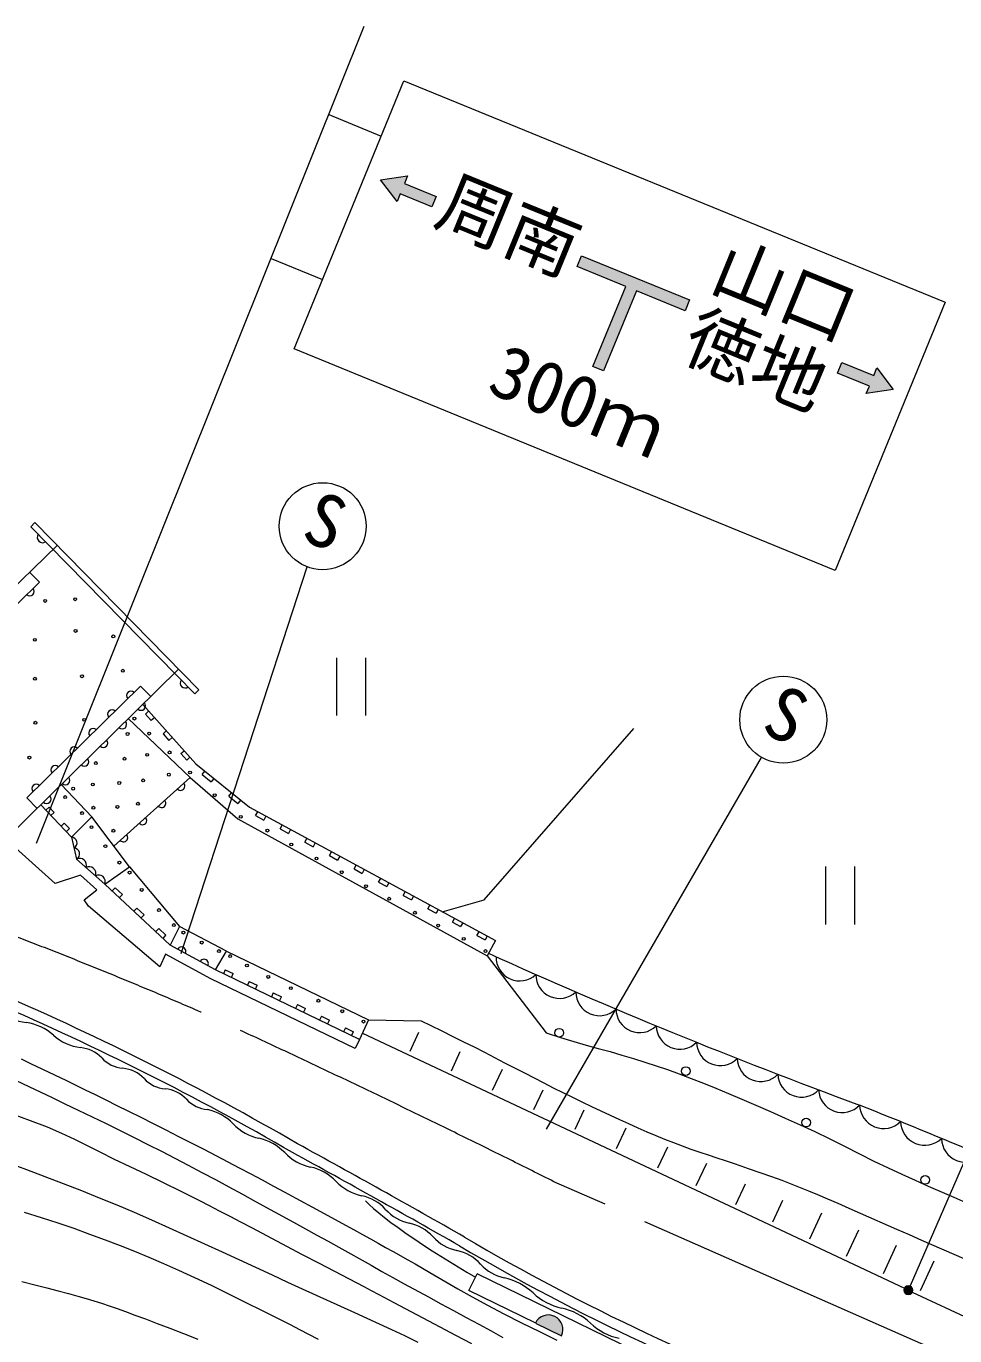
# Model space of a CAD drawing. Units: millimetres, scale not verified. Extents: x 40000 to 680000, y 20000 to 380000.
# Drawn here: x 363564 to 395595, y 293948 to 339125 of the extents above; entities that cross this region are included whole.
import ezdxf
from ezdxf.enums import TextEntityAlignment as Align

# ---------------------------------------------------------------- set-up
doc = ezdxf.new("R2010")
doc.units = ezdxf.units.MM
doc.header["$LTSCALE"] = 1000
doc.linetypes.add('CHAIN', pattern=[18.5, 12, -1.5, 3.5, -1.5])
for name, color, linetype, lineweight in [('M-BGD', 7, 'Continuous', 13), ('M-BGD-EXST', 7, 'Continuous', 13), ('M-BMK', 2, 'CHAIN', 13), ('M-STR-STRC', 7, 'Continuous', 13)]:
    doc.layers.add(name, color=color, linetype=linetype, lineweight=lineweight)
doc.styles.add('ＭＳ ゴシック', font='')
doc.styles.get('ＭＳ ゴシック').set_extended_font_data('MS Gothic')

msp = doc.modelspace()

# ---------------------------------------------------------------- hatches: boundary and pattern name
at = {"layer": 'M-BGD'}
for points in [[(394142, 295522, 0.41421), (393992, 295672, 0.41421), (393842, 295522, 1)], [(382026, 293950, 0.41421), (381796, 294619, 0.41421), (381127, 294389)]]:
    msp.add_hatch(color=256, dxfattribs=at).paths.add_polyline_path(points)
at = {"layer": 'M-STR-STRC'}
for points in [[(375789, 333827), (376717, 333960), (376612, 333703), (377706, 333255), (377556, 332890), (376462, 333338), (376357, 333081)], [(382717, 331207), (386443, 329681), (386291, 329311), (384614, 329998), (383482, 327234), (383112, 327385), (384243, 330150), (382565, 330836)], [(393471, 326588), (392543, 326455), (392648, 326712), (391554, 327160), (391703, 327525), (392798, 327077), (392903, 327334)]]:
    msp.add_hatch(color=256, dxfattribs=at).paths.add_polyline_path(points)

# ---------------------------------------------------------------- linework, layer by layer
at = {"layer": 'M-BGD'}
for p, q in [((363865, 321999), (363722, 321859)), ((369380, 316094), (363722, 321859)), ((369523, 316234), (363865, 321999)), ((364635, 321214), (358789, 315532)), ((360084, 316078), (364020, 319943)), ((363684, 320289), (364020, 319943)), ((368822, 316947), (362861, 311075)), ((367504, 316356), (363586, 312505)), ((367858, 315997), (367504, 316356)), ((369523, 316234), (369380, 316094)), ((369418, 313677), (367582, 315726)), ((367675, 315398), (367786, 315498)), ((367675, 315398), (367879, 315170)), ((369216, 313207), (367087, 315238)), ((367990, 315271), (367879, 315170)), ((368287, 314715), (368398, 314815)), ((368287, 314715), (368490, 314488)), ((368602, 314588), (368490, 314488)), ((368898, 314032), (369010, 314132)), ((368898, 314032), (369102, 313805)), ((369214, 313905), (369102, 313805)), ((369418, 313677), (371268, 312179)), ((369216, 313207), (366589, 310841)), ((369216, 313207), (370860, 311783)), ((369632, 313311), (369726, 313428)), ((369632, 313311), (369940, 313061)), ((370035, 313178), (369940, 313061)), ((365827, 311856), (364775, 312961)), ((370557, 312562), (370651, 312679)), ((363944, 312142), (363586, 312505)), ((364067, 312263), (365122, 311155)), ((364243, 312079), (364352, 312182)), ((364528, 311997), (364352, 312182)), ((370557, 312562), (370865, 312312)), ((370960, 312429), (370865, 312312)), ((371268, 312179), (379751, 307581)), ((364528, 311997), (364419, 311894)), ((365122, 311155), (365827, 311856)), ((367130, 310121), (365827, 311856)), ((370860, 311783), (379462, 307055)), ((371479, 311894), (371551, 312026)), ((371479, 311894), (371762, 311741)), ((371833, 311873), (371762, 311741)), ((364771, 311524), (364879, 311628)), ((365055, 311443), (364879, 311628)), ((365055, 311443), (364947, 311339)), ((372327, 311434), (372399, 311566)), ((372327, 311434), (372610, 311281)), ((372682, 311413), (372610, 311281)), ((364561, 309548), (362861, 311075)), ((365122, 311155), (365303, 310391)), ((373176, 310974), (373247, 311106)), ((373176, 310974), (373459, 310821)), ((373530, 310953), (373459, 310821)), ((365303, 310391), (366277, 309531)), ((374024, 310515), (374096, 310646)), ((374024, 310515), (374307, 310361)), ((374378, 310493), (374307, 310361)), ((366277, 309531), (367130, 310121)), ((367130, 310121), (368855, 308062)), ((374872, 310055), (374944, 310187)), ((374872, 310055), (375155, 309901)), ((375227, 310033), (375155, 309901)), ((365436, 309843), (364561, 309548)), ((366004, 309335), (365436, 309843)), ((368535, 307425), (366277, 309531)), ((375721, 309595), (375792, 309727)), ((375721, 309595), (376004, 309442)), ((376075, 309573), (376004, 309442)), ((365568, 308987), (366004, 309335)), ((366630, 309407), (366528, 309297)), ((366630, 309407), (366881, 309173)), ((366779, 309063), (366881, 309173)), ((376569, 309135), (376641, 309267)), ((376569, 309135), (376852, 308982)), ((376923, 309114), (376852, 308982)), ((365716, 308769), (365568, 308987)), ((368169, 306673), (365716, 308769)), ((367383, 308705), (367280, 308595)), ((367383, 308705), (367634, 308471)), ((377418, 308675), (377489, 308807)), ((377418, 308675), (377700, 308522)), ((377772, 308654), (377700, 308522)), ((367531, 308361), (367634, 308471)), ((378266, 308215), (378337, 308347)), ((378266, 308215), (378549, 308062)), ((378620, 308194), (378549, 308062)), ((368135, 308003), (368033, 307893)), ((368135, 308003), (368386, 307769)), ((368284, 307659), (368386, 307769)), ((368855, 308062), (368535, 307425)), ((370471, 307212), (368855, 308062)), ((379114, 307755), (379186, 307887)), ((379114, 307755), (379397, 307602)), ((379468, 307734), (379397, 307602)), ((370089, 306574), (368535, 307425)), ((370089, 306574), (370471, 307212)), ((370471, 307212), (375369, 304843)), ((379751, 307581), (379462, 307055)), ((368366, 307118), (368169, 306673)), ((379462, 307055), (381499, 304396)), ((375063, 304169), (370089, 306574)), ((370431, 306575), (370365, 306440)), ((370431, 306575), (370707, 306442)), ((370642, 306307), (370707, 306442)), ((371260, 306174), (371194, 306039)), ((371260, 306174), (371536, 306041)), ((371471, 305906), (371536, 306041)), ((372088, 305774), (372023, 305639)), ((372088, 305774), (372365, 305640)), ((372300, 305505), (372365, 305640)), ((372917, 305373), (372852, 305238)), ((372917, 305373), (373194, 305239)), ((373128, 305104), (373194, 305239)), ((373746, 304972), (373681, 304837)), ((373746, 304972), (374023, 304838)), ((373957, 304703), (374023, 304838)), ((374575, 304571), (374510, 304436)), ((374575, 304571), (374852, 304437)), ((375369, 304843), (375063, 304169)), ((375369, 304843), (377188, 304819)), ((374786, 304302), (374852, 304437)), ((375063, 304169), (374910, 303854)), ((375164, 304393), (393856, 295586)), ((376806, 303765), (377113, 304418)), ((378230, 303094), (378539, 303750)), ((379654, 302423), (379994, 303145)), ((381078, 301752), (381397, 302429)), ((382502, 301081), (382814, 301743)), ((383926, 300410), (384264, 301126)), ((385350, 299739), (385692, 300465)), ((387025, 299896), (386660, 299121)), ((388047, 298475), (388378, 299187)), ((389319, 297882), (389667, 298628)), ((390591, 297289), (391013, 298195)), ((391863, 296696), (392286, 297602)), ((393135, 296103), (393586, 297070)), ((394407, 295510), (394885, 296534)), ((378838, 295506), (379124, 296091)), ((387339, 292080), (379124, 296091)), ((381119, 294393), (378838, 295506)), ((394128, 295458), (396246, 294460))]:
    msp.add_line(p, q, dxfattribs=at)
for points in [[(377918, 308575), (379362, 308987), (384518, 314898)], [(374910, 303854), (369929, 306263), (368366, 307118)], [(377188, 304819), (377526, 304652), (377905, 304464), (378279, 304278), (378649, 304094), (379012, 303911), (379369, 303729), (379721, 303549), (380067, 303369), (380747, 303016), (381082, 302842), (381415, 302672), (381745, 302504), (382074, 302339), (382403, 302179), (382731, 302020), (383058, 301864), (383382, 301710), (383705, 301559), (384025, 301411), (384343, 301267), (384658, 301126), (384970, 300990), (385279, 300859), (385584, 300734), (385888, 300614), (386192, 300500), (386495, 300392), (386796, 300287), (387093, 300187), (387384, 300090), (387669, 299996), (387945, 299904), (388211, 299814), (388465, 299724), (388904, 299569), (389270, 299441), (389625, 299313), (390031, 299158), (390551, 298948), (390864, 298817), (391201, 298673), (391560, 298518), (391938, 298353), (392332, 298179), (393584, 297628), (394015, 297439), (394449, 297250), (397711, 295835)], [(381499, 304396), (381996, 304236), (382454, 304096), (382885, 303975), (383298, 303862), (383703, 303751), (384109, 303632), (384511, 303509), (384904, 303387), (385293, 303262), (385687, 303130), (386093, 302985), (386507, 302829), (386925, 302664), (387352, 302490), (387792, 302306), (388249, 302112), (388730, 301906), (389232, 301687), (389745, 301460), (390261, 301227), (390772, 300991), (391281, 300745), (391793, 300488), (392304, 300229), (392807, 299977), (393295, 299740), (393767, 299520), (394228, 299312), (394679, 299113), (395559, 298727), (396389, 298359)], [(363391, 303500), (363711, 303347), (364952, 302752), (365271, 302598), (365601, 302437), (365946, 302268), (366308, 302089), (366692, 301898), (367096, 301696), (367515, 301486), (367945, 301270), (368382, 301049), (368821, 300826), (369258, 300603), (369690, 300382), (370111, 300164), (370518, 299953), (370916, 299744), (371313, 299534), (371709, 299323), (372100, 299113), (372485, 298905), (372863, 298700), (373590, 298305), (374581, 297764), (374879, 297600), (375164, 297443), (375438, 297291), (375703, 297144), (375962, 296999), (376217, 296857), (376725, 296571), (376983, 296426), (377489, 296137), (378456, 295572), (378950, 295290), (379474, 295003), (380045, 294705), (380653, 294399), (381271, 294094), (381868, 293800)], [(362975, 302869), (363658, 302547), (364461, 302165), (364901, 301954), (365361, 301733), (365835, 301504), (366318, 301269), (366804, 301031), (367288, 300791), (367765, 300551), (368229, 300315), (368689, 300078), (369154, 299834), (369622, 299587), (370090, 299336), (370557, 299085), (371020, 298834), (371477, 298585), (372790, 297868), (373200, 297643), (373595, 297425), (373978, 297211), (374353, 297001), (375459, 296381), (375832, 296172), (376214, 295960), (376606, 295744), (377436, 295290), (377868, 295054), (378304, 294816), (378742, 294578), (379175, 294344), (379599, 294115), (380010, 293895)], [(363083, 301600), (363707, 301375), (364283, 301154), (364786, 300941), (365235, 300730), (365664, 300515), (366107, 300290), (366597, 300047), (367135, 299788), (367698, 299519), (368287, 299235), (368899, 298935), (369537, 298616), (369871, 298446), (370222, 298264), (370586, 298075), (370957, 297880), (371331, 297683), (373087, 296755), (373673, 296449), (375211, 295645), (375465, 295512), (375725, 295375), (376250, 295096), (377828, 294253), (378370, 293966), (378922, 293678)], [(362958, 299910), (363574, 299682), (364202, 299445), (364836, 299203), (365467, 298958), (366087, 298711), (366689, 298465), (367284, 298213), (367889, 297950), (368499, 297678), (369111, 297401), (369720, 297123), (370321, 296845), (372043, 296046), (372575, 295802), (373079, 295573), (374887, 294755), (375313, 294561), (375739, 294364), (376170, 294163), (376612, 293953), (377071, 293732)], [(363497, 298209), (364083, 298033), (364653, 297848), (365209, 297656), (365753, 297459), (366289, 297260), (366806, 297063), (367303, 296866), (367795, 296663), (368296, 296448), (368822, 296214), (369374, 295961), (369941, 295691), (370522, 295407), (371117, 295114), (371723, 294813), (372031, 294658), (372345, 294499), (372664, 294335), (372986, 294170), (373637, 293834)], [(375273, 298605), (375397, 298479), (375549, 298340), (375726, 298190), (375926, 298030), (376146, 297861), (376394, 297679), (376672, 297482), (376968, 297278), (377271, 297075), (377569, 296880), (377864, 296692), (378164, 296506), (378466, 296323), (378767, 296146), (379067, 295975)], [(363416, 295816), (363859, 295707), (364279, 295601), (364670, 295500), (365023, 295405), (365340, 295318), (365628, 295235), (365899, 295153), (366162, 295069), (366425, 294981), (366699, 294886), (366993, 294781), (367316, 294663), (367678, 294529), (368083, 294378), (368524, 294210), (368992, 294028), (369480, 293837)]]:
    msp.add_lwpolyline(points, dxfattribs=at)
for points in [[(394142, 295522, 0.41421), (393992, 295672, 0.41421), (393842, 295522, 1)], [(382026, 293950, 0.41421), (381796, 294619, 0.41421), (381127, 294389)]]:
    msp.add_lwpolyline(points, format="xyb", close=True, dxfattribs=at)
for centre, radius in [((365253, 319355), 50), ((364218, 319299), 50), ((365269, 318263), 50), ((366570, 318075), 50), ((363862, 317955), 50), ((365490, 316701), 50), ((366898, 316889), 50), ((363865, 316614), 50), ((363882, 315096), 50), ((365564, 315198), 50), ((367296, 315238), 50), ((367061, 314709), 50), ((367806, 314723), 50), ((367737, 313988), 50), ((368512, 314074), 50), ((363676, 313893), 50), ((365968, 313706), 50), ((366956, 313855), 50), ((367600, 313106), 50), ((368484, 313305), 50), ((369218, 313379), 50), ((365184, 312822), 50), ((365862, 312967), 50), ((366776, 313018), 50), ((370069, 312594), 50), ((364908, 312531), 50), ((365884, 312166), 50), ((366712, 312191), 50), ((367418, 312304), 50), ((365491, 311980), 50), ((370965, 311851), 50), ((365818, 311496), 50), ((366571, 311372), 50), ((371884, 311376), 50), ((366295, 310839), 50), ((372707, 310897), 50), ((373577, 310415), 50), ((366781, 310273), 50), ((367131, 309927), 50), ((374447, 309938), 50), ((375287, 309455), 50), ((367551, 309328), 50), ((376085, 309024), 50), ((368145, 308634), 50), ((376973, 308543), 50), ((368658, 308116), 50), ((377774, 308098), 50), ((368986, 307856), 50), ((378655, 307643), 50), ((369620, 307513), 50), ((370212, 307220), 50), ((379408, 307221), 50), ((370600, 307048), 50), ((371179, 306722), 50), ((371914, 306328), 50), ((372692, 305941), 50), ((373643, 305506), 50), ((374468, 305145), 50), ((375199, 304787), 50), ((381952, 304404), 150), ((386320, 303081), 150), ((390471, 301303), 150), ((394570, 299324), 150)]:
    msp.add_circle(centre, radius, dxfattribs=at)
for centre, radius, start, end in [((364133, 321492), 187, 145.8371, 303.0952), ((363690, 319623), 153, 225.6947, 43.2471), ((369043, 316463), 168, 140.4714, 308.4609), ((367179, 316033), 153, 45.4943, 223.5138), ((366526, 315392), 153, 45.4943, 223.5138), ((367530, 315678), 153, 225.5587, 43.5783), ((365873, 314750), 153, 45.4943, 223.5138), ((366877, 315035), 153, 225.5587, 43.5783), ((366225, 314393), 153, 225.5587, 43.5783), ((365220, 314108), 153, 45.4943, 223.5138), ((364567, 313466), 153, 45.4943, 223.5138), ((365573, 313750), 153, 225.5587, 43.5783), ((364920, 313107), 153, 225.5587, 43.5783), ((363914, 312824), 153, 45.4943, 223.5138), ((368890, 312909), 147, 220.9785, 43.036), ((364268, 312465), 153, 225.5587, 43.5783), ((368233, 312318), 147, 220.9785, 43.036), ((367576, 311726), 147, 220.9785, 43.036), ((365116, 310951), 203, 298.528, 88.1596), ((366919, 311135), 147, 220.9785, 43.036), ((365206, 310570), 203, 298.528, 88.1596), ((365412, 310187), 231, 339.1157, 117.9944), ((365737, 309900), 231, 339.1157, 117.9944), ((366061, 309614), 231, 339.1157, 117.9944), ((368924, 307214), 148, 330.4087, 152.1936), ((369702, 306789), 148, 330.4087, 152.1936), ((457333, 479156), 188798, 245.65713, 249.85423), ((380585, 307006), 815, 178.6105, 313.3333), ((381960, 306400), 815, 179.0673, 313.79), ((323816, 215814), 97608, 59.91148, 66.64693), ((323816, 215814), 97958, 59.91401, 66.64308), ((383340, 305805), 815, 179.524, 314.2468), ((363824, 306537), 1805, 228.6724, 261.8192), ((384724, 305220), 815, 179.9808, 314.7035), ((363310, 302964), 1805, 48.6724, 81.8192), ((386113, 304647), 815, 180.4375, 315.1602), ((365694, 305675), 1805, 228.6724, 261.8192), ((387506, 304085), 815, 180.8943, 315.617), ((365337, 302755), 1138, 43.1089, 84.951), ((366999, 304310), 1138, 223.1089, 264.951), ((366798, 302043), 1138, 43.1089, 84.951), ((388904, 303534), 815, 181.351, 316.0737), ((368459, 303598), 1138, 223.1089, 264.951), ((390306, 302994), 815, 181.8077, 316.5305), ((368259, 301332), 1138, 43.1089, 84.951), ((391713, 302465), 815, 182.2645, 316.9872), ((369920, 302887), 1138, 223.1089, 264.951), ((393142, 301933), 834, 181.6547, 314.2639), ((295857, 61635), 258910, 66.10018, 68.12835), ((369442, 300037), 1758, 43.9862, 77.5798), ((394558, 301355), 834, 181.3167, 313.9259), ((371972, 302478), 1758, 223.9862, 257.5798), ((371215, 299045), 1758, 43.9862, 77.5798), ((201458, -13000), 357391, 60.27159, 61.32996), ((395971, 300768), 834, 180.9787, 313.5879), ((373745, 301487), 1758, 223.9862, 257.5798), ((201458, -13000), 357041, 60.27196, 61.33065), ((372989, 298053), 1758, 43.9862, 77.5798), ((375519, 300495), 1758, 223.9862, 257.5798), ((374826, 297284), 1527, 42.042, 78.1036), ((377094, 299329), 1527, 222.042, 258.1036), ((376464, 296340), 1527, 42.042, 78.1036), ((378733, 298386), 1527, 222.042, 258.1036), ((417530, 363345), 76576, 239.5174, 250.13156), ((378103, 295397), 1527, 42.042, 78.1036), ((417530, 363345), 76926, 239.51912, 250.13759), ((380371, 297442), 1527, 222.042, 258.1036), ((379596, 293872), 2126, 46.9677, 77.496), ((382498, 296980), 2126, 226.9677, 257.496), ((381577, 292829), 2126, 46.9677, 77.496), ((384479, 295937), 2126, 226.9677, 257.496)]:
    msp.add_arc(centre, radius, start, end, dxfattribs=at)
at = {"layer": 'M-BGD-EXST'}
for p, q in [((368910, 307133), (373260, 320474)), ((374268, 317341), (374268, 315341)), ((375268, 317341), (375268, 315341)), ((381508, 301071), (388927, 313903)), ((391133, 310137), (391133, 308137)), ((392133, 310137), (392133, 308137)), ((394072, 295686), (400001, 309384))]:
    msp.add_line(p, q, dxfattribs=at)
for centre in [(373792, 321876), (389678, 315201)]:
    msp.add_circle(centre, 1500, dxfattribs=at)
at = {"layer": 'M-BMK'}
msp.add_line((412813, 285577), (381768, 299265), dxfattribs=at)
for centre, radius, start, end in [((304233, 154186), 164472, 66.62532, 70.80678), ((212720, -37177), 376524, 63.32239, 65.3956)]:
    msp.add_arc(centre, radius, start, end, dxfattribs=at)
at = {"layer": 'M-STR-STRC'}
for p, q in [((363915, 310937), (375227, 339125)), ((374004, 336076), (375813, 335335)), ((372013, 331116), (373788, 330389))]:
    msp.add_line(p, q, dxfattribs=at)
for points in [[(376594, 337245), (395260, 329604), (391473, 320354), (372808, 327995)], [(375789, 333827), (376717, 333960), (376612, 333703), (377706, 333255), (377556, 332890), (376462, 333338), (376357, 333081)], [(382717, 331207), (386443, 329681), (386291, 329311), (384614, 329998), (383482, 327234), (383112, 327385), (384243, 330150), (382565, 330836)], [(393471, 326588), (392543, 326455), (392648, 326712), (391554, 327160), (391703, 327525), (392798, 327077), (392903, 327334)]]:
    msp.add_lwpolyline(points, close=True, dxfattribs=at)

# ---------------------------------------------------------------- texts
at = {"layer": 'M-BGD-EXST', "style": 'ＭＳ ゴシック'}
for rotation, p in [(339.185, (373370, 320688)), (336.534, (389201, 314033))]:
    msp.add_text('S', height=1833, rotation=rotation, dxfattribs=at).set_placement(p, align=Align.BOTTOM_CENTER)
at = {"layer": 'M-STR-STRC', "style": 'ＭＳ ゴシック'}
for s, p in [('周南', (379670, 330906)), ('山口', (389170, 328655)), ('徳地', (388185, 326249)), ('300ｍ', (382075, 324837))]:
    msp.add_text(s, height=1833, rotation=337.738, dxfattribs=at).set_placement(p, align=Align.BOTTOM_CENTER)

doc.saveas('drawing.dxf')
